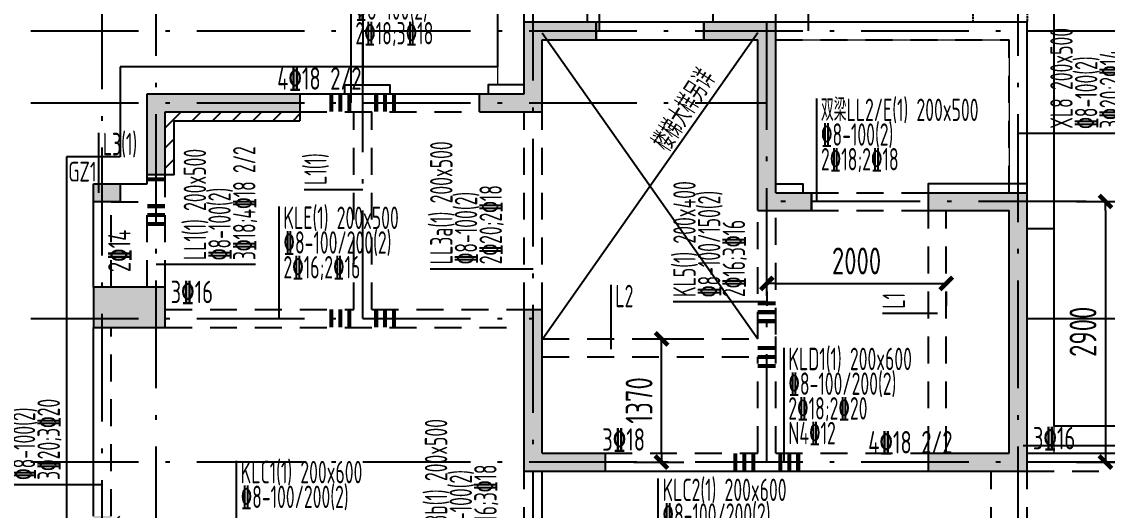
# Model space of a CAD drawing. Extents: x 580289 to 1106878, y -144605 to 78052.
# Drawn here: x 760314 to 772405, y -19309 to -13871 of the extents above; entities that cross this region are included whole.
import ezdxf

# ---------------------------------------------------------------- set-up
doc = ezdxf.new("R2010")
doc.units = 0
doc.header["$LTSCALE"] = 100
for name, pattern in [('2', [18.5, 12, -3, 0.5, -3]), ('3', [5, 3, -2]), ('DASH', [0.35, 0.25, -0.1])]:
    doc.linetypes.add(name, pattern=pattern)
doc.layers.get('0').update_dxf_attribs({"linetype": 'CONTINUOUS'})
doc.layers.get('Defpoints').update_dxf_attribs({"linetype": 'CONTINUOUS'})
for name, color, linetype in [('COLU', 7, 'CONTINUOUS'), ('DIM', 3, 'CONTINUOUS'), ('HATCH', 254, 'CONTINUOUS'), ('k开洞', 255, 'CONTINUOUS'), ('WINDOW', 4, 'CONTINUOUS'), ('xj', 6, 'CONTINUOUS'), ('垂直标注', 2, 'CONTINUOUS'), ('构造柱', 7, 'CONTINUOUS'), ('梁', 4, 'CONTINUOUS'), ('梁原位标注', 7, 'CONTINUOUS'), ('梁虚线', 134, '3'), ('次梁箍筋', 1, 'CONTINUOUS'), ('水平标注', 2, 'CONTINUOUS'), ('网格', 253, '2'), ('零厚板', 7, 'CONTINUOUS')]:
    doc.layers.add(name, color=color, linetype=linetype)
doc.layers.add('建筑看线', color=75, linetype='CONTINUOUS', lineweight=15)
doc.styles.get("Standard").update_dxf_attribs({"font": 'tssdeng.shx', "width": 0.7, "bigfont": 'tssdchn.shx'})
doc.styles.add('TSSD_Dimension', font='Tssdeng.shx', dxfattribs={"width": 0.7, "bigfont": 'tssdchn.shx'})
doc.dimstyles.new('TSSD_100_100$0', dxfattribs={"dimtxt": 300, "dimasz": 100, "dimexe": 250, "dimexo": 250, "dimgap": 100, "dimtad": 1, "dimdec": 0, "dimzin": 0, "dimdsep": 46, "dimtxsty": 'TSSD_Dimension', "dimblk": '_TSDBK', "dimblk1": '_TSDBK', "dimblk2": '_TSDBK', "dimsah": 1, "dimcen": 0, "dimclrt": 7, "dimadec": 0, "dimazin": 0, "dimtfac": 1, "dimtdec": 0, "dimtix": 1, "dimtmove": 2, "dimatfit": 3, "dimldrblk": '_TSDBK', "dimfxl": 1, "dimtolj": 1, "dimtzin": 0, "dimarcsym": 0})

# ---------------------------------------------------------------- blocks, each defined once
blk = doc.blocks.new('_TSDBK')
blk.add_line((-1, 0), (0, 0))
at = {"const_width": 0.5}
blk.add_lwpolyline([(-0.7, -0.7), (0.7, 0.7)], dxfattribs=at)
blk = doc.blocks.new('*D1411')
at = {"layer": 'Defpoints', "color": 0}
for p in [(771812, -15873), (771812, -18772), (772384, -18772)]:
    blk.add_point(p, dxfattribs=at)
at = {"layer": 'DIM', "color": 0, "lineweight": -2}
for p, q in [((772062, -15873), (772634, -15873)), ((772384, -15973), (772384, -18672)), ((772062, -18772), (772634, -18772))]:
    blk.add_line(p, q, dxfattribs=at)
at = {"layer": 'DIM', "color": 0, "lineweight": -2, "xscale": 100, "yscale": 100, "zscale": 100}
for p, rotation in [((772384, -15873), 90), ((772384, -18772), 270)]:
    blk.add_blockref('_TSDBK', p, dxfattribs=dict(at, rotation=rotation))
at = {"layer": 'DIM', "color": 7, "insert": (772134, -17322), "char_height": 300, "attachment_point": 5, "rotation": 90, "style": 'TSSD_Dimension'}
blk.add_mtext('\\A1;2900', dxfattribs=at)
blk = doc.blocks.new('*D1413')
at = {"layer": 'Defpoints', "color": 0}
for p in [(766880, -17402), (767440, -17402), (766880, -18772)]:
    blk.add_point(p, dxfattribs=at)
at = {"layer": 'DIM', "color": 0, "lineweight": -2}
for p, q in [((767130, -17402), (767690, -17402)), ((767440, -18672), (767440, -17502)), ((767130, -18772), (767690, -18772))]:
    blk.add_line(p, q, dxfattribs=at)
at = {"layer": 'DIM', "color": 0, "lineweight": -2, "xscale": 100, "yscale": 100, "zscale": 100}
for p, rotation in [((767440, -17402), 90), ((767440, -18772), 270)]:
    blk.add_blockref('_TSDBK', p, dxfattribs=dict(at, rotation=rotation))
at = {"layer": 'DIM', "color": 7, "insert": (767190, -18087), "char_height": 300, "attachment_point": 5, "rotation": 90, "style": 'TSSD_Dimension'}
blk.add_mtext('\\A1;1370', dxfattribs=at)
blk = doc.blocks.new('*D1419')
at = {"layer": 'Defpoints', "color": 0}
for p in [(768612, -16625), (770612, -16625), (770612, -16784)]:
    blk.add_point(p, dxfattribs=at)
at = {"layer": 'DIM', "color": 0, "lineweight": -2}
for p, q in [((768712, -16784), (770512, -16784)), ((768612, -16875), (768612, -17034)), ((770612, -16875), (770612, -17034))]:
    blk.add_line(p, q, dxfattribs=at)
at = {"layer": 'DIM', "color": 0, "lineweight": -2, "xscale": 100, "yscale": 100, "zscale": 100, "rotation": 180}
blk.add_blockref('_TSDBK', (768612, -16784), dxfattribs=at)
at = {"layer": 'DIM', "color": 0, "lineweight": -2, "xscale": 100, "yscale": 100, "zscale": 100}
blk.add_blockref('_TSDBK', (770612, -16784), dxfattribs=at)
at = {"layer": 'DIM', "color": 7, "insert": (769612, -16534), "char_height": 300, "attachment_point": 5, "style": 'TSSD_Dimension'}
blk.add_mtext('\\A1;2000', dxfattribs=at)

msp = doc.modelspace()

# ---------------------------------------------------------------- hatches: boundary and pattern name
at = {"layer": 'COLU'}
h = msp.add_hatch(dxfattribs=at)
h.set_pattern_fill('ANSI31', color=256, scale=50, style=0)
h.set_pattern_definition([(45, (468435.66, 91767.74), (-112.2532, 112.2532), [])])
h.paths.add_polyline_path([(808211.9, -14874), (808211.9, -14974), (809611.9, -14974), (809611.9, -15574), (809711.9, -15574), (809711.9, -14874)])
h.paths.add_polyline_path([(809711.9, -20074), (810311.9, -20074), (810311.9, -19374), (810211.9, -19374), (810211.9, -19974), (809611.9, -19974), (809611.9, -22974), (809011.9, -22974), (809011.9, -23074), (809711.9, -23074)])
h.paths.add_polyline_path([(805111.9, -22174), (805211.9, -22174), (805211.9, -20374), (805711.9, -20374), (805711.9, -20274), (805111.9, -20274)])
h.paths.add_polyline_path([(805311.9, -22474), (805311.9, -23274), (805411.9, -23274), (805411.9, -22374), (804911.9, -22374), (804911.9, -22474)])
h.paths.add_polyline_path([(809911.9, -28374), (809911.9, -27774), (809311.9, -27774), (809311.9, -28374)])
h.paths.add_polyline_path([(809311.9, -34374), (809311.9, -34974), (809911.9, -34974), (809911.9, -34374)])
h.paths.add_polyline_path([(805211.9, -34974), (805811.9, -34974), (805811.9, -34374), (805211.9, -34374)])
h.paths.add_polyline_path([(800111.9, -34374), (800111.9, -34974), (800711.9, -34974), (800711.9, -34374)])
h.paths.add_polyline_path([(800111.9, -25174), (800061.9, -25174), (800061.9, -28074), (799611.3, -28074), (799611.3, -28174), (800111.9, -28174)])
h.paths.add_polyline_path([(800361.9, -28074), (800361.9, -25174), (800311.9, -25174), (800311.9, -28174), (800811.9, -28174), (800811.9, -28074)])
h.paths.add_polyline_path([(795561.9, -28074), (795561.9, -25174), (795511.9, -25174), (795511.9, -28174), (795911.9, -28174), (795911.9, -28074)])
h.paths.add_polyline_path([(794911.9, -28074), (794911.9, -28174), (795311.9, -28174), (795311.9, -25174), (795261.9, -25174), (795261.9, -28074)])
h.paths.add_polyline_path([(790511.9, -25174), (790461.9, -25174), (790461.9, -28074), (790011.9, -28074), (790011.9, -28174), (790511.9, -28174)])
h.paths.add_polyline_path([(791211.9, -28174), (791211.9, -28074), (790761.9, -28074), (790761.9, -25174), (790711.9, -25174), (790711.9, -28174)])
h.paths.add_polyline_path([(786311.9, -28174), (786311.9, -28074), (785961.9, -28074), (785961.9, -25174), (785911.9, -25174), (785911.9, -28174)])
h.paths.add_polyline_path([(785711.9, -28174), (785711.9, -25174), (785661.9, -25174), (785661.9, -28074), (785311.9, -28074), (785311.9, -28174)])
h.paths.add_polyline_path([(780411.9, -28074), (780411.9, -28174), (780911.9, -28174), (780911.9, -25174), (780861.9, -25174), (780861.9, -28074)])
h.paths.add_polyline_path([(781161.9, -28074), (781161.9, -25174), (781111.9, -25174), (781111.9, -28174), (781611.9, -28174), (781611.9, -28074)])
h.paths.add_polyline_path([(776111.9, -28174), (776111.9, -25174), (776061.9, -25174), (776061.9, -28074), (775711.9, -28074), (775711.9, -28174)])
h.paths.add_polyline_path([(776361.9, -28074), (776361.9, -25174), (776311.9, -25174), (776311.9, -28174), (776711.9, -28174), (776711.9, -28074)])
h.paths.add_polyline_path([(771311.9, -28174), (771311.9, -25174), (771261.9, -25174), (771261.9, -28074), (770811.9, -28074), (770811.9, -28174)])
h.paths.add_polyline_path([(772011.9, -28174), (772011.9, -28074), (771561.9, -28074), (771561.9, -25174), (771511.9, -25174), (771511.9, -28174)])
h.paths.add_polyline_path([(770811.9, -20274), (770811.9, -20374), (771261.9, -20374), (771261.9, -22474), (771311.9, -22474), (771311.9, -20274)])
h.paths.add_polyline_path([(771511.9, -20274), (771511.9, -22474), (771561.9, -22474), (771561.9, -20374), (772011.9, -20374), (772011.9, -20274)])
h.paths.add_polyline_path([(775611.9, -20274), (775611.9, -20374), (776061.9, -20374), (776061.9, -22574), (776111.9, -22574), (776111.9, -20274)])
h.paths.add_polyline_path([(776811.9, -20374), (776811.9, -20274), (776311.9, -20274), (776311.9, -22574), (776361.9, -22574), (776361.9, -20374)])
h.paths.add_polyline_path([(781611.9, -20374), (781611.9, -20274), (781111.9, -20274), (781111.9, -22474), (781161.9, -22474), (781161.9, -20374)])
h.paths.add_polyline_path([(780411.9, -20274), (780411.9, -20374), (780861.9, -20374), (780861.9, -22474), (780911.9, -22474), (780911.9, -20274)])
h.paths.add_polyline_path([(784461.9, -20274), (784361.9, -20274), (784361.9, -20374), (785661.9, -20374), (785661.9, -22574), (785711.9, -22574), (785711.9, -20274)])
h.paths.add_polyline_path([(785911.9, -20274), (785911.9, -22574), (785961.9, -22574), (785961.9, -20374), (787261.9, -20374), (787261.9, -20274)])
h.paths.add_polyline_path([(791211.9, -20374), (791211.9, -20274), (790711.9, -20274), (790711.9, -22474), (790761.9, -22474), (790761.9, -20374)])
h.paths.add_polyline_path([(790511.9, -20274), (790011.9, -20274), (790011.9, -20374), (790461.9, -20374), (790461.9, -22474), (790511.9, -22474)])
h.paths.add_polyline_path([(796011.9, -20374), (796011.9, -20274), (795511.9, -20274), (795511.9, -22574), (795561.9, -22574), (795561.9, -20374)])
h.paths.add_polyline_path([(794811.9, -20274), (794811.9, -20374), (795261.9, -20374), (795261.9, -22574), (795311.9, -22574), (795311.9, -20274)])
h.paths.add_polyline_path([(800311.9, -22474), (800361.9, -22474), (800361.9, -20374), (800811.9, -20374), (800811.9, -20274), (800311.9, -20274)])
h.paths.add_polyline_path([(799611.9, -20274), (799611.9, -20374), (800061.9, -20374), (800061.9, -22474), (800111.9, -22474), (800111.9, -20274)])
h.paths.add_polyline_path([(761911.9, -14874), (761911.9, -15574), (762011.9, -15574), (762011.9, -14974), (763411.9, -14974), (763411.9, -14874)])
h.paths.add_polyline_path([(761411.9, -19974), (761411.9, -19374), (761311.9, -19374), (761311.9, -20074), (761911.9, -20074), (761911.9, -23074), (762611.9, -23074), (762611.9, -22974), (762011.9, -22974), (762011.9, -19974)])
h.paths.add_polyline_path([(766411.9, -22174), (766511.9, -22174), (766511.9, -20274), (765911.9, -20274), (765911.9, -20374), (766411.9, -20374)])
h.paths.add_polyline_path([(766211.9, -22374), (766211.9, -23274), (766311.9, -23274), (766311.9, -22474), (766711.9, -22474), (766711.9, -22374)])
at = {"layer": 'HATCH'}
h = msp.add_hatch(color=256, dxfattribs=at)
h.paths.add_polyline_path([(766411.9, -28374), (766411.9, -27674), (766011.9, -27674), (766011.9, -28374)])
h.paths.add_polyline_path([(761911.9, -17274), (761911.9, -16824), (761111.9, -16824), (761111.9, -17274)])
h.paths.add_polyline_path([(805211.9, -28374), (805211.9, -27674), (805611.9, -27674), (805611.9, -28374)])
h.paths.add_polyline_path([(809711.9, -17274), (809711.9, -16824), (810511.9, -16824), (810511.9, -17274)])
h.paths.add_polyline_path([(784361.9, -20074), (784361.9, -20274), (784461.9, -20274), (785711.9, -20274), (785711.9, -22574), (785911.9, -22574), (785911.9, -20274), (787261.9, -20274), (787261.9, -20074)])
h.paths.add_polyline_path([(765411.9, -14874), (765411.9, -14674), (765911.9, -14674), (765911.9, -13874), (766711.9, -13874), (766711.9, -14074), (766111.9, -14074), (766111.9, -14874)])
h.paths.add_polyline_path([(767911.9, -14074), (767911.9, -13874), (768711.9, -13874), (768711.9, -15774), (769111.9, -15774), (769111.9, -15974), (768511.9, -15974), (768511.9, -14074)])
h.paths.add_polyline_path([(761911.9, -15574), (761711.9, -15574), (761711.9, -14674), (763411.9, -14674), (763411.9, -14874), (761911.9, -14874)])
h.paths.add_polyline_path([(766211.9, -23274), (766011.9, -23274), (766011.9, -22174), (766511.9, -22174), (766511.9, -20274), (765912.6, -20274), (765912.6, -20074), (766711.9, -20074), (766711.9, -22374), (766211.9, -22374)])
h.paths.add_polyline_path([(761711.9, -23274), (761711.9, -20274), (761111.9, -20274), (761111.9, -19374), (761311.9, -19374), (761311.9, -20074), (761911.9, -20074), (761911.9, -23074), (762611.9, -23074), (762611.9, -23274)])
h.paths.add_polyline_path([(765911.9, -17074), (766111.9, -17074), (766111.9, -18674), (766811.9, -18674), (766811.9, -18874), (765911.9, -18874)])
h.paths.add_polyline_path([(771311.9, -18674), (771311.9, -15974), (770411.9, -15974), (770411.9, -15774), (771511.9, -15774), (771511.9, -18874), (770411.9, -18874), (770411.9, -18674)])
h.paths.add_polyline_path([(771511.9, -22574), (771311.9, -22574), (771311.9, -20274), (770811.9, -20274), (770811.9, -20074), (771511.9, -20074), (772011.9, -20074), (772011.9, -20274), (771511.9, -20274)])
h.paths.add_polyline_path([(775611.9, -20274), (775611.9, -20074), (776311.9, -20074), (776811.9, -20074), (776811.9, -20274), (776311.9, -20274), (776311.9, -22574), (776111.9, -22574), (776111.9, -20274)])
h.paths.add_polyline_path([(775711.9, -28374), (775711.9, -28174), (776111.9, -28174), (776111.9, -25174), (776311.9, -25174), (776311.9, -28174), (776711.9, -28174), (776711.9, -28374), (776111.9, -28374)])
h.paths.add_polyline_path([(806211.9, -14874), (806211.9, -14674), (805711.9, -14674), (805711.9, -13874), (804911.9, -13874), (804911.9, -14074), (805511.9, -14074), (805511.9, -14874)])
h.paths.add_polyline_path([(803711.9, -14074), (803711.9, -13874), (802911.9, -13874), (802911.9, -15774), (802511.9, -15774), (802511.9, -15974), (803111.9, -15974), (803111.9, -14074)])
h.paths.add_polyline_path([(805411.9, -23274), (805611.9, -23274), (805611.9, -22174), (805111.9, -22174), (805111.9, -20274), (805711.2, -20274), (805711.2, -20074), (804911.9, -20074), (804911.9, -22374), (805411.9, -22374)])
h.paths.add_polyline_path([(805711.9, -17074), (805511.9, -17074), (805511.9, -18674), (804811.9, -18674), (804811.9, -18874), (805711.9, -18874)])
h.paths.add_polyline_path([(809711.9, -15574), (809911.9, -15574), (809911.9, -14674), (808211.9, -14674), (808211.9, -14874), (809711.9, -14874)])
h.paths.add_polyline_path([(809911.9, -23274), (809911.9, -20274), (810511.9, -20274), (810511.9, -19374), (810311.9, -19374), (810311.9, -20074), (809711.9, -20074), (809711.9, -23074), (809011.9, -23074), (809011.9, -23274)])
h.paths.add_polyline_path([(800111.9, -22574), (800311.9, -22574), (800311.9, -20274), (800811.9, -20274), (800811.9, -20074), (800111.9, -20074), (799611.9, -20074), (799611.9, -20274), (800111.9, -20274)])
h.paths.add_polyline_path([(800311.9, -18674), (800311.9, -15974), (801211.9, -15974), (801211.9, -15774), (800111.9, -15774), (800111.9, -18874), (801211.9, -18874), (801211.9, -18674)])
h.paths.add_polyline_path([(790511.9, -22574), (790711.9, -22574), (790711.9, -20274), (791211.9, -20274), (791211.9, -20074), (790511.9, -20074), (790011.9, -20074), (790011.9, -20274), (790511.9, -20274)])
h.paths.add_polyline_path([(787161.9, -20074), (785711.9, -20074), (784461.9, -20074), (785911.9, -20074)], flags=0)
h.paths.add_polyline_path([(785711.9, -22574), (785911.9, -22574)], flags=17)
h.paths.add_polyline_path([(784461.9, -20274), (785711.9, -20274)], flags=0)
h.paths.add_polyline_path([(785711.9, -22574), (785711.9, -20274)], flags=17)
h.paths.add_polyline_path([(785911.9, -22574), (785911.9, -20274)], flags=17)
h.paths.add_polyline_path([(787161.9, -20274), (785911.9, -20274)], flags=0)
h.paths.add_polyline_path([(796011.9, -20274), (796011.9, -20074), (795311.9, -20074), (794811.9, -20074), (794811.9, -20274), (795311.9, -20274), (795311.9, -22574), (795511.9, -22574), (795511.9, -20274)])
h.paths.add_polyline_path([(781111.9, -22574), (780911.9, -22574), (780911.9, -20274), (780411.9, -20274), (780411.9, -20074), (781111.9, -20074), (781611.9, -20074), (781611.9, -20274), (781111.9, -20274)])
h.paths.add_polyline_path([(795911.9, -28374), (795911.9, -28174), (795511.9, -28174), (795511.9, -25174), (795311.9, -25174), (795311.9, -28174), (794911.9, -28174), (794911.9, -28374), (795511.9, -28374)])
edge = h.paths.add_edge_path(flags=16)
edge.add_line((787261.9, -20274), (787261.9, -20074))
edge.add_line((784361.9, -20074), (784361.9, -20274))
msp.add_hatch(color=256, dxfattribs=at).paths.add_polyline_path([(761411.9, -15875.3), (761411.9, -15674), (761111.9, -15674), (761111.9, -15875.3)])

# ---------------------------------------------------------------- linework, layer by layer
at = {"layer": 'COLU'}
for points in [[(765911.9, -13874), (766711.9, -13874)], [(765911.9, -14674), (765911.9, -13874)], [(765911.9, -13874), (766711.9, -13874)], [(765911.9, -14674), (765911.9, -13874)], [(765911.9, -13874), (766711.9, -13874)], [(765911.9, -14674), (765911.9, -13874)], [(766711.9, -13874), (766711.9, -14074)], [(766711.9, -13874), (766711.9, -14074)], [(766711.9, -13874), (766711.9, -14074)], [(767911.9, -13874), (768711.9, -13874)], [(767911.9, -14074), (767911.9, -13874)], [(767911.9, -13874), (768711.9, -13874)], [(767911.9, -14074), (767911.9, -13874)], [(767911.9, -13874), (768711.9, -13874)], [(767911.9, -14074), (767911.9, -13874)], [(768711.9, -15774), (768711.9, -13874)], [(768711.9, -15774), (768711.9, -13874)], [(768711.9, -15774), (768711.9, -13874)], [(766111.9, -14074), (766711.9, -14074)], [(766111.9, -14874), (766111.9, -14074)], [(766111.9, -14074), (766711.9, -14074)], [(766111.9, -14874), (766111.9, -14074)], [(766111.9, -14074), (766711.9, -14074)], [(766111.9, -14874), (766111.9, -14074)], [(767911.9, -14074), (768511.9, -14074)], [(767911.9, -14074), (768511.9, -14074)], [(767911.9, -14074), (768511.9, -14074)], [(768511.9, -15974), (768511.9, -14074)], [(768511.9, -15974), (768511.9, -14074)], [(768511.9, -15974), (768511.9, -14074)], [(761711.9, -14674), (763411.9, -14674)], [(761711.9, -15574), (761711.9, -14674)], [(761711.9, -14674), (763411.9, -14674)], [(761711.9, -15574), (761711.9, -14674)], [(761711.9, -14674), (763411.9, -14674)], [(761711.9, -15574), (761711.9, -14674)], [(763411.9, -14674), (763411.9, -14974)], [(763411.9, -14674), (763411.9, -14974)], [(763411.9, -14674), (763411.9, -14874)], [(765411.9, -14674), (765911.9, -14674)], [(765411.9, -14874), (765411.9, -14674)], [(765411.9, -14674), (765911.9, -14674)], [(765411.9, -14874), (765411.9, -14674)], [(765411.9, -14674), (765911.9, -14674)], [(765411.9, -14874), (765411.9, -14674)], [(761911.9, -14874), (763411.9, -14874)], [(761911.9, -15574), (761911.9, -14874)], [(762011.9, -14974), (763411.9, -14974)], [(762011.9, -15574), (762011.9, -14974)], [(762011.9, -14974), (763411.9, -14974)], [(762011.9, -15574), (762011.9, -14974)], [(765411.9, -14874), (766111.9, -14874)], [(765411.9, -14874), (766111.9, -14874)], [(765411.9, -14874), (766111.9, -14874)], [(762011.9, -15574), (761711.9, -15574)], [(762011.9, -15574), (761711.9, -15574)], [(761911.9, -15574), (761711.9, -15574)], [(768711.9, -15774), (769111.9, -15774)], [(768711.9, -15774), (769111.9, -15774)], [(768711.9, -15774), (769111.9, -15774)], [(769111.9, -15774), (769111.9, -15974)], [(769111.9, -15774), (769111.9, -15974)], [(769111.9, -15774), (769111.9, -15974)], [(770411.9, -15774), (771511.9, -15774)], [(770411.9, -15974), (770411.9, -15774)], [(770411.9, -15774), (771511.9, -15774)], [(770411.9, -15974), (770411.9, -15774)], [(770411.9, -15774), (771511.9, -15774)], [(770411.9, -15974), (770411.9, -15774)], [(771511.9, -18874), (771511.9, -15774)], [(771511.9, -18874), (771511.9, -15774)], [(771511.9, -18874), (771511.9, -15774)], [(768511.9, -15974), (769111.9, -15974)], [(768511.9, -15974), (769111.9, -15974)], [(768511.9, -15974), (769111.9, -15974)], [(770411.9, -15974), (771311.9, -15974)], [(770411.9, -15974), (771311.9, -15974)], [(770411.9, -15974), (771311.9, -15974)], [(771311.9, -18674), (771311.9, -15974)], [(771311.9, -18674), (771311.9, -15974)], [(771311.9, -18674), (771311.9, -15974)], [(765911.9, -18874), (765911.9, -17074)], [(765911.9, -17074), (766111.9, -17074)], [(765911.9, -18874), (765911.9, -17074)], [(765911.9, -17074), (766111.9, -17074)], [(765911.9, -18874), (765911.9, -17074)], [(765911.9, -17074), (766111.9, -17074)], [(766111.9, -18674), (766111.9, -17074)], [(766111.9, -18674), (766111.9, -17074)], [(766111.9, -18674), (766111.9, -17074)], [(766111.9, -18674), (766811.9, -18674)], [(766111.9, -18674), (766811.9, -18674)], [(766111.9, -18674), (766811.9, -18674)], [(766811.9, -18674), (766811.9, -18874)], [(766811.9, -18674), (766811.9, -18874)], [(766811.9, -18674), (766811.9, -18874)], [(770411.9, -18674), (771311.9, -18674)], [(770411.9, -18874), (770411.9, -18674)], [(770411.9, -18674), (771311.9, -18674)], [(770411.9, -18874), (770411.9, -18674)], [(770411.9, -18674), (771311.9, -18674)], [(770411.9, -18874), (770411.9, -18674)], [(765911.9, -18874), (766811.9, -18874)], [(765911.9, -18874), (766811.9, -18874)], [(765911.9, -18874), (766811.9, -18874)], [(770411.9, -18874), (771511.9, -18874)], [(770411.9, -18874), (771511.9, -18874)], [(770411.9, -18874), (771511.9, -18874)]]:
    msp.add_lwpolyline(points, dxfattribs=at)
msp.add_lwpolyline([(761911.9, -17274), (761911.9, -16824), (761111.9, -16824), (761111.9, -17274)], close=True, dxfattribs=at)
msp.add_lwpolyline([(761911.9, -17274), (761911.9, -16824), (761111.9, -16824), (761111.9, -17274)], close=True, dxfattribs=at)
msp.add_lwpolyline([(761911.9, -17274), (761911.9, -16824), (761111.9, -16824), (761111.9, -17274)], close=True, dxfattribs=at)
at = {"layer": 'WINDOW'}
for points in [[(765911.8, -13774), (765911.8, -13175.3), (764111.9, -13175.3), (764111.9, -14574)], [(771511.9, -17174), (774511.9, -17174), (774511.9, -18674)], [(771511.9, -17175.3), (774511.9, -17175.3), (774511.9, -18675.4)]]:
    msp.add_lwpolyline(points, dxfattribs=at)
at = {"layer": 'xj'}
for p, q in [((765611.8, -13574), (765611.8, -14374)), ((765611.8, -14374), (761411.9, -14374)), ((761411.9, -14374), (761411.9, -15374)), ((761411.9, -15374), (760811.9, -15374)), ((760811.9, -15374), (760811.9, -22173.9)), ((775716.4, -18593), (771466.4, -18593))]:
    msp.add_line(p, q, dxfattribs=at)
for points in [[(765911.8, -13774), (765911.8, -13175.3), (764111.9, -13175.3), (764111.9, -14574)], [(771511.9, -16174), (771811.9, -16174), (771811.9, -13574), (768411.9, -13574), (768411.9, -13774)], [(765911.9, -13874), (765911.9, -13774), (766611.9, -13774), (766611.9, -13874)], [(768711.9, -13874), (768711.9, -13774), (768011.9, -13774), (768011.9, -13874)], [(763911.9, -14674), (763911.9, -14574), (764414, -14574), (764414, -14674)], [(765911.9, -14674), (765911.9, -14574), (765509.8, -14574), (765509.8, -14674)], [(768711.9, -15774), (768711.9, -15674), (769014, -15674), (769014, -15774)], [(771511.9, -15774), (771511.9, -15674), (770409.8, -15674), (770409.8, -15774)], [(782161.9, -18374), (771811.9, -18374), (771811.9, -16174), (771811.9, -16174)], [(771511.9, -17175.3), (774511.9, -17175.3), (774511.9, -18675.4)]]:
    msp.add_lwpolyline(points, dxfattribs=at)
at = {"layer": 'xj', "linetype": 'DASH'}
msp.add_lwpolyline([(770911.7, -13874), (770911.7, -13774), (771511.7, -13774), (771511.7, -13874)], dxfattribs=at)
at = {"layer": '垂直标注'}
for p, q in [((771410, -15112.6), (772565.9, -15112.6)), ((763461.1, -15738.2), (764111.9, -15738.2)), ((762918, -16574.6), (761811.9, -16574.6)), ((764862.5, -16620.7), (766011.9, -16620.7)), ((767570.7, -16985.7), (768611.6, -16985.7)), ((769902, -17114.8), (770511.9, -17114.8)), ((759939.5, -19021.3), (761211.9, -19021.3))]:
    msp.add_line(p, q, dxfattribs=at)
at = {"layer": '建筑看线'}
for points in [[(768411.9, -13574), (765611.8, -13574), (765611.8, -14574)], [(771811.9, -16174), (771811.9, -16174), (771811.9, -13574), (768411.9, -13574), (768411.9, -13574)], [(768711.9, -14074), (771311.9, -14074), (771311.9, -15674)], [(771811.9, -18674), (771811.9, -16174), (771811.9, -16174)], [(782161.9, -18374), (771811.9, -18374)]]:
    msp.add_lwpolyline(points, dxfattribs=at)
at = {"layer": '构造柱'}
msp.add_lwpolyline([(761111.9, -15674), (761411.9, -15674), (761411.9, -15875.3), (761111.9, -15875.3)], close=True, dxfattribs=at)
at = {"layer": '梁'}
for p, q in [((766711.9, -13874), (767911.9, -13874)), ((766711.9, -14074), (766711.9, -13874)), ((767911.9, -13874), (767911.9, -14074)), ((768711.9, -13874), (771511.9, -13874)), ((771511.9, -15774), (771511.9, -13874)), ((766711.9, -14074), (767911.9, -14074)), ((763411.9, -14674), (765411.9, -14674)), ((761711.9, -15674), (761711.9, -15574)), ((761111.9, -15674), (761711.9, -15674)), ((761111.9, -16824), (761111.9, -15674)), ((769111.9, -15974), (769111.9, -15774)), ((761111.9, -19374), (761111.9, -17274)), ((771511.9, -18674), (776211.9, -18674)), ((766111.9, -20074), (766111.9, -18874)), ((766811.9, -18874), (770411.9, -18874))]:
    msp.add_line(p, q, dxfattribs=at)
at = {"layer": '梁虚线'}
for p, q in [((768711.9, -14074), (771311.9, -14074)), ((771311.9, -15774), (771311.9, -14074)), ((763411.9, -14874), (765411.9, -14874)), ((764011.9, -17074), (764011.9, -14874)), ((764211.9, -17074), (764211.9, -14874)), ((765911.9, -17074), (765911.9, -14874)), ((766111.9, -17074), (766111.9, -14874)), ((761911.9, -15774), (761911.9, -15574)), ((761911.9, -16824), (761911.9, -15774)), ((769111.9, -15774), (770411.9, -15774)), ((761311.9, -15874), (761711.9, -15874)), ((761311.9, -16824), (761311.9, -15874)), ((761711.9, -16824), (761711.9, -15874)), ((768511.9, -17401.5), (768511.9, -15974)), ((768711.9, -17354), (768711.9, -15974)), ((769111.9, -15974), (770411.9, -15974)), ((770411.9, -18674), (770411.9, -15974)), ((770611.9, -18674), (770611.9, -15974)), ((761911.9, -17074), (764011.9, -17074)), ((764211.9, -17074), (765911.9, -17074)), ((761311.9, -19374), (761311.9, -17274)), ((761911.9, -17274), (765911.9, -17274)), ((766111.9, -17401.5), (768511.9, -17401.5)), ((768711.9, -18674), (768711.9, -17354)), ((766111.9, -17601.5), (768511.9, -17601.5)), ((768511.9, -18674), (768511.9, -17601.5)), ((766811.9, -18674), (768511.9, -18674)), ((768711.9, -18674), (770411.9, -18674)), ((765911.9, -20074), (765911.9, -18874)), ((771111.9, -20074), (771111.9, -18874)), ((771511.9, -18874), (776111.9, -18874)), ((771511.9, -20074), (771511.9, -18874))]:
    msp.add_line(p, q, dxfattribs=at)
at = {"layer": '次梁箍筋', "const_width": 44.9}
for points in [[(763761.9, -14674), (763761.9, -14874)], [(763861.9, -14674), (763861.9, -14874)], [(763961.9, -14674), (763961.9, -14874)], [(764261.9, -14674), (764261.9, -14874)], [(764361.9, -14674), (764361.9, -14874)], [(764461.9, -14674), (764461.9, -14874)], [(761711.9, -15624), (761911.9, -15624)], [(761711.9, -15924), (761911.9, -15924)], [(761711.9, -16024), (761911.9, -16024)], [(761711.9, -16124), (761911.9, -16124)], [(768511.9, -17004), (768711.9, -17004)], [(763761.9, -17074), (763761.9, -17274)], [(763861.9, -17074), (763861.9, -17274)], [(763961.9, -17074), (763961.9, -17274)], [(764261.9, -17074), (764261.9, -17274)], [(764361.9, -17074), (764361.9, -17274)], [(764461.9, -17074), (764461.9, -17274)], [(768511.9, -17104), (768711.9, -17104)], [(768511.9, -17204), (768711.9, -17204)], [(768511.9, -17504), (768711.9, -17504)], [(768511.9, -17604), (768711.9, -17604)], [(768511.9, -17704), (768711.9, -17704)], [(768261.9, -18674), (768261.9, -18874)], [(768361.9, -18674), (768361.9, -18874)], [(768461.9, -18674), (768461.9, -18874)], [(768761.9, -18674), (768761.9, -18874)], [(768861.9, -18674), (768861.9, -18874)], [(768961.9, -18674), (768961.9, -18874)]]:
    msp.add_lwpolyline(points, dxfattribs=at)
at = {"layer": '水平标注'}
for p, q in [((766745.4, -12691.6), (766745.4, -13974)), ((769072.3, -12739.1), (769072.3, -13974)), ((763980.6, -13324.1), (763980.6, -14774)), ((769165.5, -14726.7), (769165.5, -15874)), ((761167.9, -15107.3), (761167.9, -15774)), ((763179.1, -15928.4), (763179.1, -17174)), ((766875.9, -16799.2), (766875.9, -17516.3)), ((768802.5, -17499.6), (768802.5, -18774)), ((762702.4, -18759.1), (762702.4, -20174)), ((767400.8, -18956.4), (767400.8, -20174))]:
    msp.add_line(p, q, dxfattribs=at)
at = {"layer": '网格'}
for p, q in [((764111.9, -17172.6), (764111.9, -10109.9)), ((761211.9, -34972.6), (761211.9, -11778.2)), ((761811.9, -36450.6), (761811.9, -11778.2)), ((766011.9, -20074), (766011.9, -11778.2)), ((768611.9, -18772.6), (768611.9, -11778.2)), ((771411.9, -36450.6), (771411.9, -11778.2)), ((760414.3, -13972.7), (811209.5, -13972.7)), ((760414.3, -14772.6), (768611.9, -14772.6)), ((772169.7, -15872.7), (768511.9, -15872.7)), ((760414.3, -17172.6), (766011.9, -17172.6)), ((760414.3, -18771.3), (811209.5, -18772.6))]:
    msp.add_line(p, q, dxfattribs=at)
at = {"layer": '零厚板'}
for p, q in [((766111.9, -13994), (768514.5, -17401.5)), ((768511.9, -13994), (766119.8, -17401.5))]:
    msp.add_line(p, q, dxfattribs=at)

# ---------------------------------------------------------------- texts
at = {"layer": 'k开洞', "width": 0.7}
msp.add_text('楼梯大样另详', height=250, rotation=57.39916, dxfattribs=at).set_placement((767525.1, -15338.8))
at = {"layer": '垂直标注', "width": 0.6}
for s, p in [('XL8 200x500', (772019.4, -15062.6)), ('3%%13220;2%%13214', (772569.4, -15062.6)), ('\x848-100(2)', (772294.4, -15062.6)), ('LL3a(1) 200x500', (765112.5, -16570.7)), ('LL1(1) 200x500', (762368, -16524.6)), ('3\x8418;4\x8418 2/2', (762918, -16524.6)), ('L1(1)', (763711.1, -15688.2)), ('2\x8420;2\x8418', (765662.5, -16570.7)), ('KL5(1) 200x400', (767820.7, -16935.7)), ('\x848-100(2)', (762643, -16524.6)), ('\x848-100(2)', (765387.5, -16570.7)), ('\x848-100/150(2)', (768095.7, -16935.7)), ('2%%13216;3%%13216', (768370.7, -16935.7)), ('L1', (770152, -17064.8)), ('3\x8420;3\x8420', (760739.5, -18971.3)), ('\x848-100(2)', (760464.5, -18971.3)), ('LL3b(1) 200x500', (765053.9, -19666.1)), ('3\x8416;3\x8418', (765603.9, -19666.1)), ('\x848-100(2)', (765328.9, -19666.1))]:
    msp.add_text(s, height=250, rotation=90, dxfattribs=at).set_placement(p)
at = {"layer": '构造柱', "width": 0.7}
msp.add_text('GZ1', height=220, dxfattribs=at).set_placement((760832.8, -15650.1))
at = {"layer": '梁原位标注', "width": 0.7}
for s, p in [('4%%13218 2/2', (763159.3, -14628.1)), ('3\x8416', (761973.1, -17004)), ('3\x8418', (766779.7, -18646.2)), ('4%%13218 2/2', (769741.9, -18676.9)), ('3\x8416', (771576.4, -18631.5))]:
    msp.add_text(s, height=250, dxfattribs=at).set_placement(p)
msp.add_text('2\x8414', height=250, rotation=90, dxfattribs=at).set_placement((761526.8, -16658.1))
at = {"layer": '水平标注', "width": 0.6}
for s, p in [('\x848-100(2)', (764030.6, -13849.1)), ('2\x8418;3\x8418', (764030.6, -14124.1)), ('双梁LL2/E(1) 200x500', (769215.5, -14976.7)), ('\x848-100(2)', (769215.5, -15251.7)), ('L3(1)', (761217.9, -15357.3)), ('2\x8418;2\x8418', (769215.5, -15526.7)), ('KLE(1) 200x500', (763229.1, -16178.4)), ('\x848-100/200(2)', (763229.1, -16453.4)), ('2\x8416;2\x8416', (763229.1, -16728.4)), ('L2', (766925.9, -17049.2)), ('KLD1(1) 200x600', (768852.5, -17749.6)), ('\x848-100/200(2)', (768852.5, -18024.6)), ('2\x8418;2\x8420', (768852.5, -18299.6)), ('N4%%13212', (768852.5, -18574.6)), ('KLC1(1) 200x600', (762752.4, -19009.1)), ('KLC2(1) 200x600', (767450.8, -19206.4)), ('\x848-100/200(2)', (762752.4, -19284.1)), ('\x848-100/200(2)', (767450.8, -19481.4))]:
    msp.add_text(s, height=250, dxfattribs=at).set_placement(p)

# ---------------------------------------------------------------- dimensions: what is measured, and where the dimension line sits
at = {"layer": 'DIM'}
dim = msp.add_linear_dim(base=(772384, -18771.6), p1=(771811.9, -15872.7), p2=(771811.8, -18771.6), angle=90, text='2900', dimstyle='TSSD_100_100$0', dxfattribs=at)
dim.commit()
dim.dimension.update_dxf_attribs({"geometry": '*D1411', "text_midpoint": (772134, -17322.2)})
dim = msp.add_linear_dim(base=(770611.9, -16784.2), p1=(768611.9, -16624.5), p2=(770611.9, -16624.5), dimstyle='TSSD_100_100$0', dxfattribs=at)
dim.commit()
dim.dimension.update_dxf_attribs({"geometry": '*D1419', "text_midpoint": (769611.9, -16534.2)})
dim = msp.add_linear_dim(base=(767440.1, -17401.5), p1=(766880.4, -18771.5), p2=(766880.4, -17401.5), angle=90, dimstyle='TSSD_100_100$0', dxfattribs=at)
dim.commit()
dim.dimension.update_dxf_attribs({"geometry": '*D1413', "text_midpoint": (767190.1, -18086.5)})

doc.saveas('drawing.dxf')
